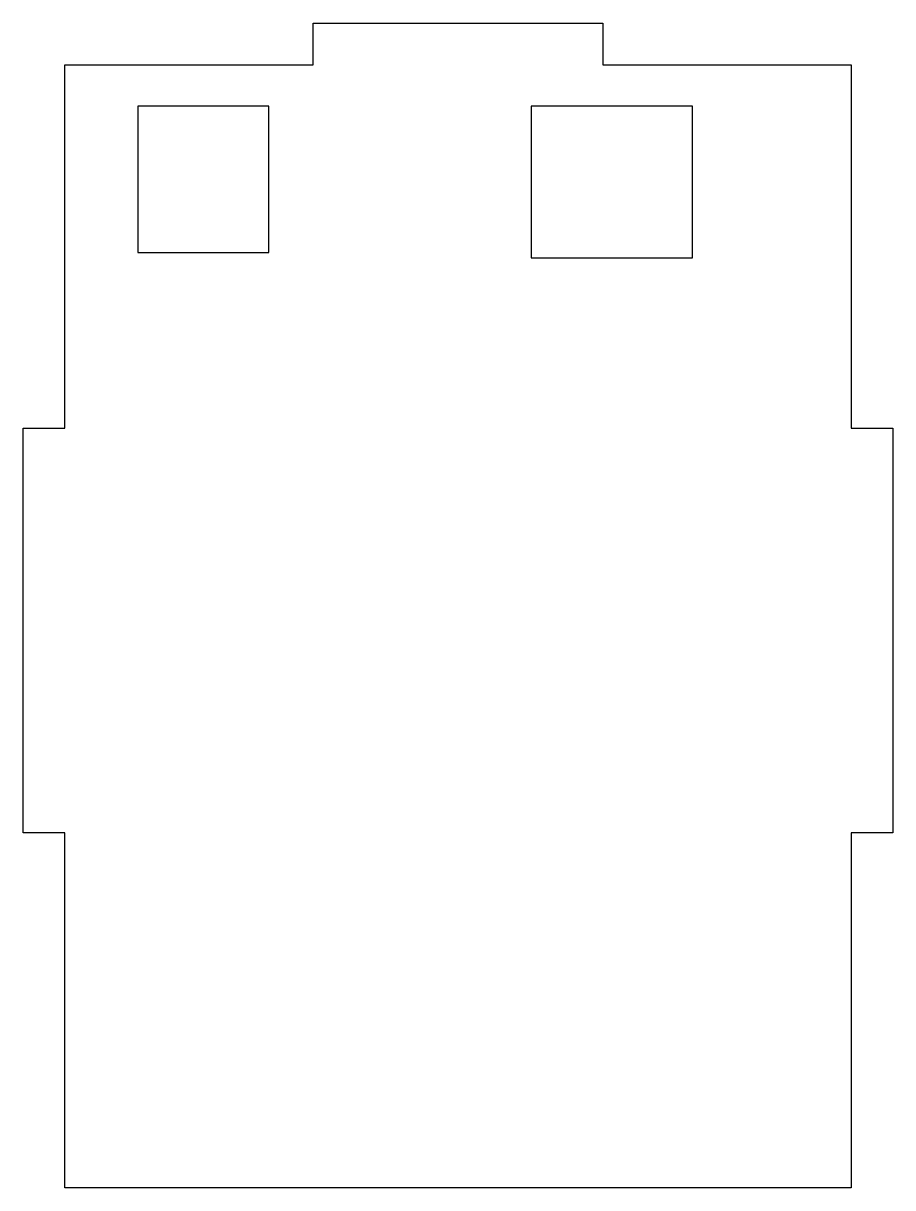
# Model space of a CAD drawing. Header units: millimetres. Extents: x -31.5 to 31.5, y -106.4 to -22.
import ezdxf

# ---------------------------------------------------------------- set-up
doc = ezdxf.new("R2010")
doc.units = ezdxf.units.MM
doc.layers.get('0').update_dxf_attribs({"linetype": 'CONTINUOUS'})

msp = doc.modelspace()

# ---------------------------------------------------------------- linework, layer by layer
for points in [[(28.5, -80.667), (28.5, -106.379), (-28.5, -106.379), (-28.5, -80.667), (-31.5, -80.667), (-31.5, -51.333), (-28.5, -51.333), (-28.5, -25), (-10.5, -25), (-10.5, -22), (10.5, -22), (10.5, -25), (28.5, -25), (28.5, -51.333), (31.5, -51.333), (31.5, -80.667)], [(-13.7, -38.6), (-13.7, -28), (-23.2, -28), (-23.2, -38.6)], [(17, -39), (17, -28), (5.3, -28), (5.3, -39)]]:
    msp.add_lwpolyline(points, close=True)

doc.saveas('drawing.dxf')
